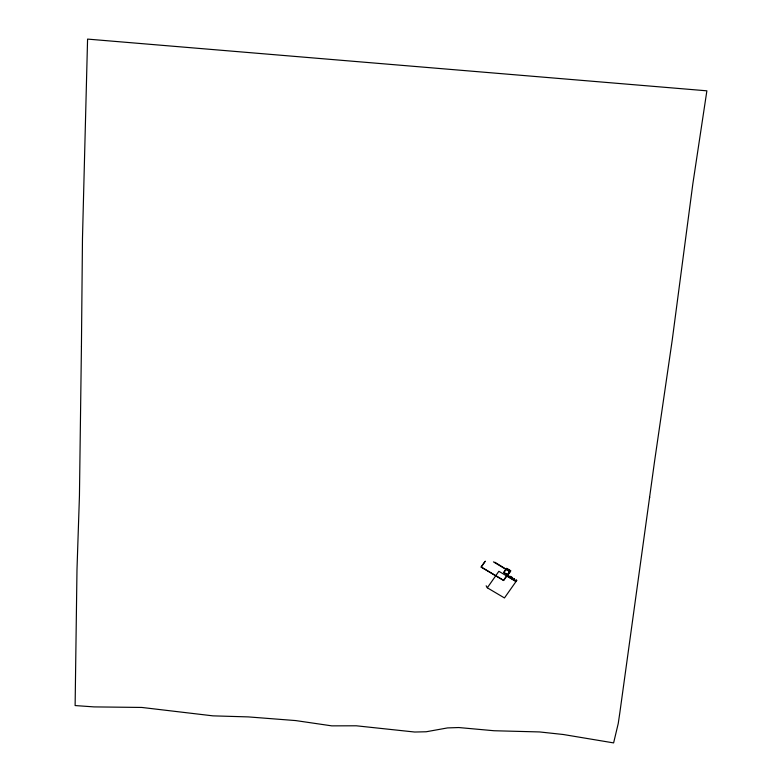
<?xml version="1.0" encoding="UTF-8"?>
<svg xmlns="http://www.w3.org/2000/svg" width="782" height="782" viewBox="0 0 782 782"><rect width="100%" height="100%" fill="white"/><g stroke="black" fill="none" stroke-linecap="round" stroke-linejoin="round"><path stroke-width="1.17" d="M649.529 497.899L649.637 497.137M484.928 561.535L481.057 567.087L503.657 580.537L509.952 571.564L494.869 562.238M485.339 561.173L481.272 567.009L503.52 580.264L509.62 571.574L493.442 561.887M507.821 575.044L510.793 570.821L506.599 568.309L503.637 572.541L508.662 575.542L507.616 575.102L506.99 576.002L515.973 581.368L516.599 580.469L515.964 579.902L516.804 580.4L504.458 597.947L487.313 587.8L498.867 571.3L516.003 581.534M511.839 577.624L512.699 577.957L511.164 576.549M486.15 585.777L487.313 587.8M81.426 346.778L79.441 495.905L76.988 569.638L75.121 705.559L94.016 706.899L141.806 707.446L212.948 715.853L248.402 716.908L295.743 720.584L331.803 725.862L356.289 725.794L414.743 732.03L426.161 731.766L447.558 727.915L458.76 727.543L494.068 730.74L539.57 731.942L563.284 734.503L613.616 742.9L618.239 723.497L619.823 712.813L654.544 461.448L672.217 340.16L692.842 183.838L706.879 90.82L87.574 39.1L82.472 238.539L81.426 346.778M506.638 568.534L503.872 572.483L507.782 574.819L510.548 570.87L506.638 568.534M509.913 576.285L510.587 576.872L509.913 576.285M513.95 578.7L514.624 579.286L513.95 578.7"/></g></svg>
